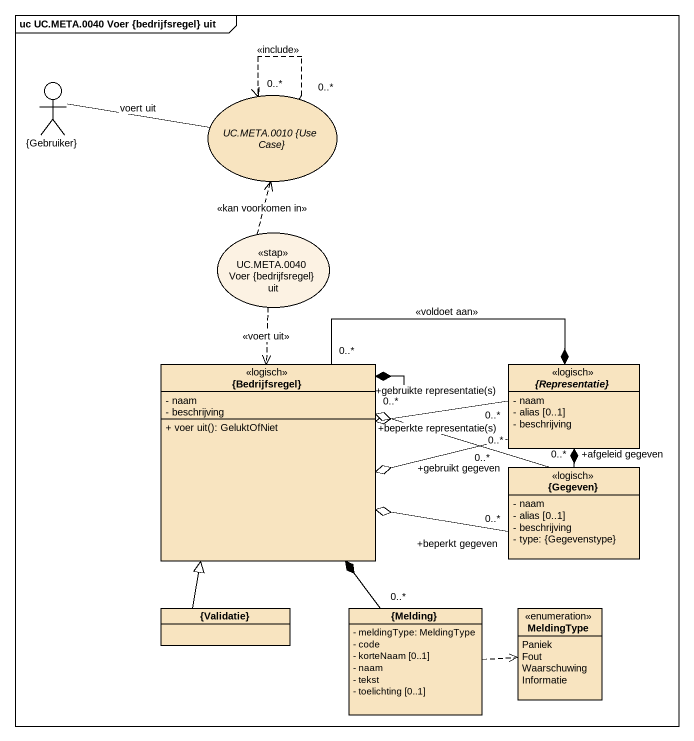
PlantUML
@startuml
mainframe uc UC.META.0040 Voer {bedrijfsregel} uit
allowmixing
hide circle
hide empty members
skinparam classAttributeIconSize 0
actor "{Gebruiker}" as Gebruiker
usecase "UC.META.0010 {Use Case}" as UC_META_0010_Use_Case #F8E4C0
usecase "UC.META.0040 Voer {bedrijfsregel} uit" as UC_META_0040_Voer <<stap>> #FCF2E3
class "{Bedrijfsregel}" as Bedrijfsregel <<logisch>> #F8E4C0 {
  - naam
  - beschrijving
  + voer uit(): GeluktOfNiet
}
abstract class "{Representatie}" as Representatie <<logisch>> #F8E4C0 {
  - naam
  - alias [0..1]
  - beschrijving
}
class "{Gegeven}" as Gegeven <<logisch>> #F8E4C0 {
  - naam
  - alias [0..1]
  - beschrijving
  - type: {Gegevenstype}
}
class "{Validatie}" as Validatie #F8E4C0
class "{Melding}" as Melding #F8E4C0 {
  - meldingType: MeldingType
  - code
  - korteNaam [0..1]
  - naam
  - tekst
  - toelichting [0..1]
}
enum MeldingType #F8E4C0 {
  Paniek
  Fout
  Waarschuwing
  Informatie
}
Gebruiker -right- UC_META_0010_Use_Case : voert uit
UC_META_0010_Use_Case "0..*" ..> "0..*" UC_META_0010_Use_Case : <<include>>
UC_META_0040_Voer .up.> UC_META_0010_Use_Case : <<kan voorkomen in>>
UC_META_0040_Voer ..> Bedrijfsregel : <<voert uit>>
Bedrijfsregel "0..*" --* Bedrijfsregel
Bedrijfsregel "0..*" -right-* Representatie : <<voldoet aan>>
Representatie "+gebruikte representatie(s)\n0..*" -left-o Bedrijfsregel
Representatie "+beperkte representatie(s)\n0..*" -left-o Bedrijfsregel
Gegeven "+gebruikt gegeven\n0..*" -left-o Bedrijfsregel
Gegeven "+beperkt gegeven\n0..*" -left-o Bedrijfsregel
Gegeven "+afgeleid gegeven\n0..*" -up-* Representatie
Validatie -up-|> Bedrijfsregel
Melding "0..*" -up-* Bedrijfsregel
Melding .right.> MeldingType
@enduml
